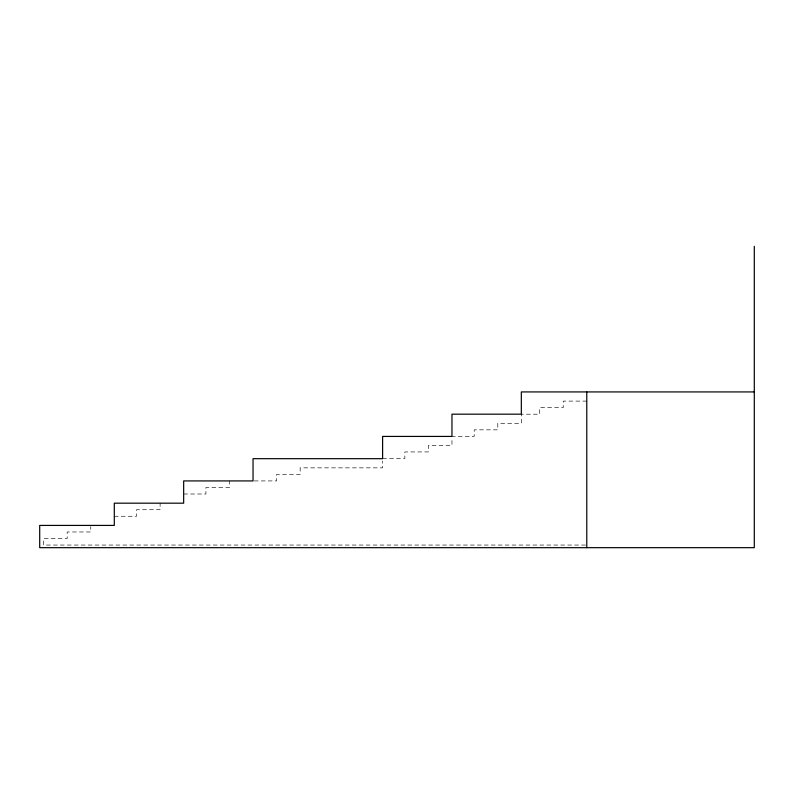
<?xml version="1.0" encoding="UTF-8"?>
<svg xmlns="http://www.w3.org/2000/svg" width="794" height="794" viewBox="0 0 794 794"><rect width="100%" height="100%" fill="white"/><g stroke="black" fill="none" stroke-linecap="round" stroke-linejoin="round"><path stroke-width="0.6" stroke-dasharray="3.97 2.98" d="M586.776 401.099L563.214 401.099L563.214 407.64L539.662 407.64L539.662 414.19L521.33 414.19L521.33 423.291L497.778 423.291L497.778 429.842L474.217 429.842L474.217 436.382L451.965 436.382M382.599 458.475L404.851 458.475L404.851 451.935L428.413 451.935L428.413 445.394L451.965 445.394L451.965 437.544M254.269 480.926L276.59 480.926L276.59 474.405L300.152 474.405L300.152 467.855L382.599 467.855L382.599 460.967M183.662 494.007L205.914 494.007L205.914 487.466L229.476 487.466L229.476 480.926M114.296 516.259L136.548 516.259L136.548 509.718L160.11 509.718L160.11 503.178M585.535 545.051L43.63 545.051L43.63 538.511L67.182 538.511L67.182 531.97L90.744 531.97L90.744 526.511"/><path stroke-width="1.19" d="M754.3 391.928L521.33 391.928L521.33 414.18L451.965 414.18L451.965 436.422L382.599 436.422L382.599 458.674L253.038 458.674L253.038 480.926L183.662 480.926L183.662 503.178L114.296 503.178L114.296 525.42L39.7 525.42L39.7 547.671L754.3 547.671L754.3 246.329M586.776 391.928L586.776 547.671"/></g></svg>
